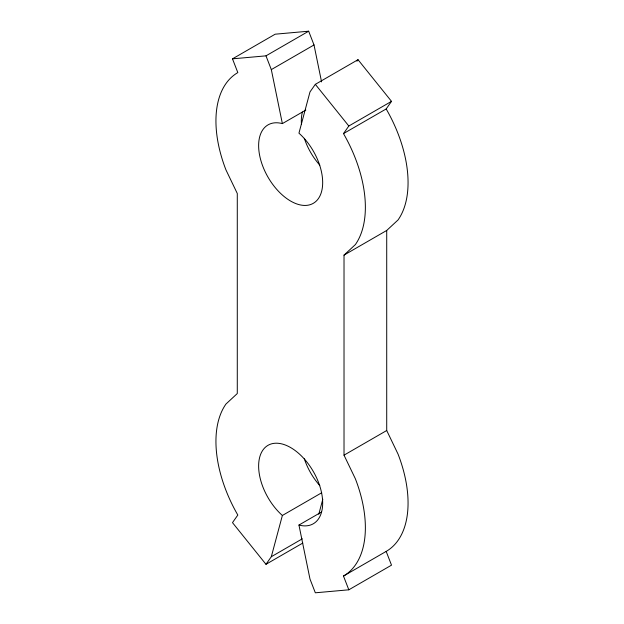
<?xml version="1.0" encoding="UTF-8"?>
<svg xmlns="http://www.w3.org/2000/svg" width="624" height="624" viewBox="0 0 624 624"><rect width="100%" height="100%" fill="white"/><g stroke="black" fill="none" stroke-linecap="round" stroke-linejoin="round"><path stroke-width="0.94" d="M265.98 564.307L271.315 556.717L282.368 515.479A45.287 26.146 60 0 1 264.42 448.196A45.287 26.146 60 0 1 316.883 478.483A45.287 26.146 60 0 1 298.943 525.049L309.988 579.049L315.331 592.8L348.824 589.805L391.513 565.157L386.178 551.405A105.659 61.004 60 0 0 398.05 454.116L386.716 430.513L386.716 230.459L398.05 219.944A105.659 61.004 60 0 0 386.178 108.95L391.513 101.361L358.02 59.693L315.331 84.341L309.988 91.931L298.943 133.169A45.287 26.146 60 0 1 316.883 200.452A45.287 26.146 60 0 1 264.42 170.165A45.287 26.146 60 0 1 282.368 123.607L271.315 69.607L265.98 55.848L232.487 58.843L237.822 72.595A105.659 61.004 60 0 0 225.95 169.884L237.284 193.487L237.284 393.541L225.95 404.056A105.659 61.004 60 0 0 237.822 515.05L232.487 522.639L265.98 564.307L302.812 543.044M318.778 514.262L322.803 499.262M356.951 61.207L358.02 59.693M348.824 589.805L343.481 576.053A105.659 61.004 60 0 0 355.36 478.764L344.019 455.161L344.019 255.115L355.36 244.592A105.659 61.004 60 0 0 343.481 133.598L348.824 126.009L391.513 101.361M232.487 58.843L275.176 34.195L308.669 31.2L314.012 44.951L321.571 81.9M265.98 55.848L308.669 31.2M271.315 69.607L314.012 44.951M282.368 123.607L305.807 110.074M343.481 133.598L386.178 108.95M344.019 255.115L386.716 230.459M344.019 455.161L386.716 430.513M282.368 515.479L321.711 492.757M298.943 525.049L321.539 512M271.315 556.717L302.289 538.832M343.481 576.053L386.178 551.405M315.331 84.341L348.824 126.009M319.808 485.589A45.287 26.146 60 0 1 304.333 458.78M319.808 165.142A45.287 26.146 60 0 1 304.333 138.333M301.47 124.558A45.287 26.146 60 0 1 302.414 112.024"/></g></svg>
